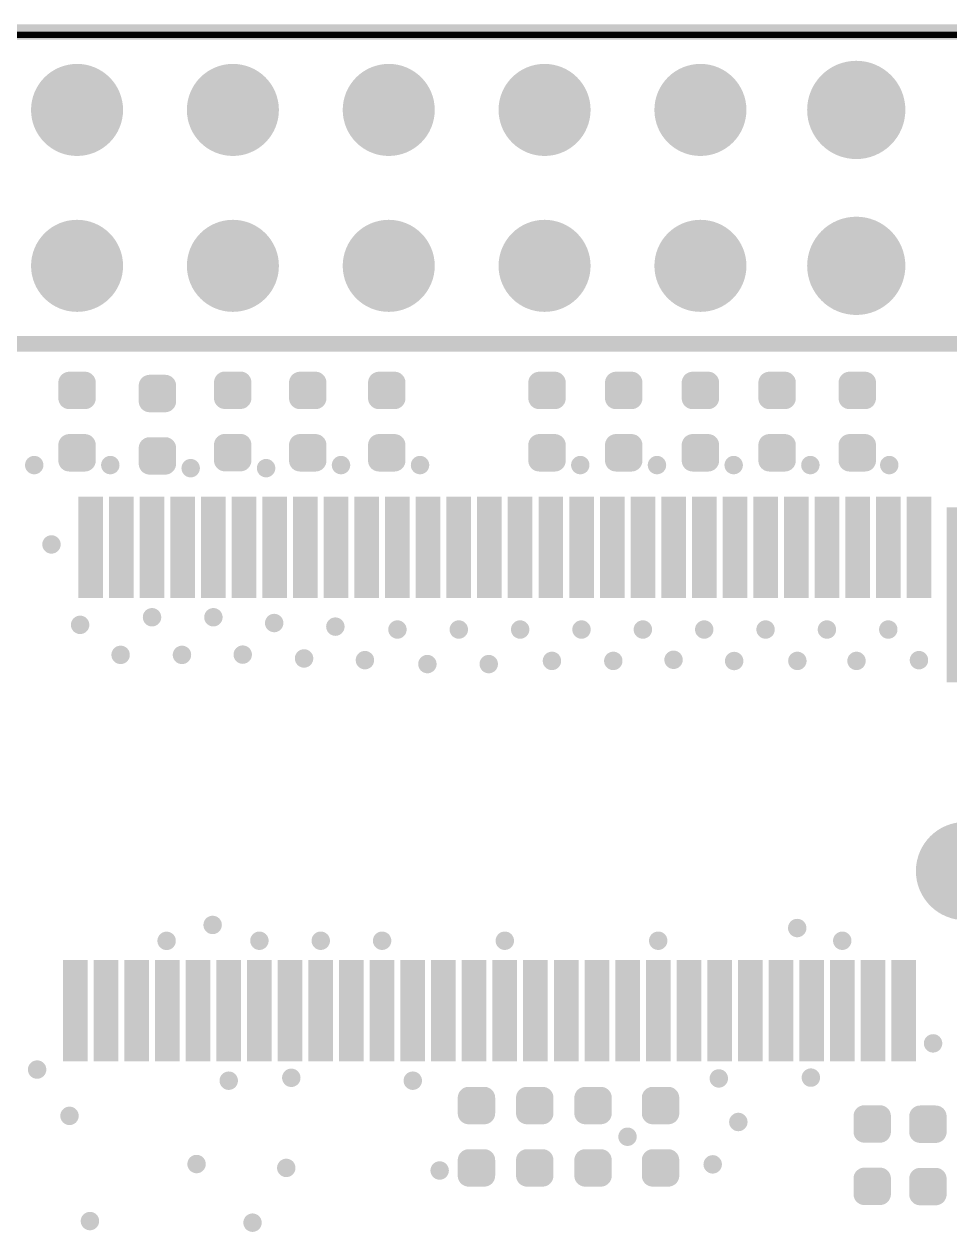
# Model space of a CAD drawing. Header units: millimetres. Extents: x 135.3 to 226.6, y 69.5 to 125.
# Drawn here: x 167.1 to 182.19, y 100.46 to 120.13 of the extents above; entities that cross this region are included whole.
import ezdxf

# ---------------------------------------------------------------- set-up
doc = ezdxf.new("R2010")
doc.units = ezdxf.units.MM
for name, color, linetype in [('Mechanical1', 6, 'Continuous'), ('Mechanical13', 56, 'Continuous'), ('PadHoleLayer', 156, 'Continuous'), ('TopSolder', 216, 'Continuous'), ('ViaHoleLayer', 16, 'Continuous')]:
    doc.layers.add(name, color=color, linetype=linetype)

# ---------------------------------------------------------------- blocks, each defined once
blk = doc.blocks.new('0402R_N_HIGHDENSITY_5')
at = {"layer": 'TopSolder', "const_width": 0.1778}
for points in [[(-0.7239, 0.127, 1), (-0.5461, 0.127, 1)], [(-0.4699, 0.127, 1), (-0.2921, 0.127, 1)], [(0.2921, 0.127, 1), (0.4699, 0.127, 1)], [(0.5461, 0.127, 1), (0.7239, 0.127, 1)], [(-0.7239, -0.127, 1), (-0.5461, -0.127, 1)], [(-0.4699, -0.127, 1), (-0.2921, -0.127, 1)], [(0.2921, -0.127, 1), (0.4699, -0.127, 1)], [(0.5461, -0.127, 1), (0.7239, -0.127, 1)]]:
    blk.add_lwpolyline(points, format="xyb", close=True, dxfattribs=at)
at = {"layer": 'TopSolder'}
for points in [[(-0.635, -0.3048), (-0.381, -0.3048), (-0.635, 0.3048), (-0.381, 0.3048)], [(0.381, -0.3048), (0.635, -0.3048), (0.381, 0.3048), (0.635, 0.3048)], [(-0.8128, -0.127), (-0.2032, -0.127), (-0.8128, 0.127), (-0.2032, 0.127)], [(0.2032, -0.127), (0.8128, -0.127), (0.2032, 0.127), (0.8128, 0.127)]]:
    blk.add_solid(points, dxfattribs=at)
blk = doc.blocks.new('0402R_N_HIGHDENSITY_15')
at = {"layer": 'TopSolder', "const_width": 0.1778}
for points in [[(-0.7239, 0.127, 1), (-0.5461, 0.127, 1)], [(-0.4699, 0.127, 1), (-0.2921, 0.127, 1)], [(0.2921, 0.127, 1), (0.4699, 0.127, 1)], [(0.5461, 0.127, 1), (0.7239, 0.127, 1)], [(-0.7239, -0.127, 1), (-0.5461, -0.127, 1)], [(-0.4699, -0.127, 1), (-0.2921, -0.127, 1)], [(0.2921, -0.127, 1), (0.4699, -0.127, 1)], [(0.5461, -0.127, 1), (0.7239, -0.127, 1)]]:
    blk.add_lwpolyline(points, format="xyb", close=True, dxfattribs=at)
at = {"layer": 'TopSolder'}
for points in [[(-0.635, -0.3048), (-0.381, -0.3048), (-0.635, 0.3048), (-0.381, 0.3048)], [(0.381, -0.3048), (0.635, -0.3048), (0.381, 0.3048), (0.635, 0.3048)], [(-0.8128, -0.127), (-0.2032, -0.127), (-0.8128, 0.127), (-0.2032, 0.127)], [(0.2032, -0.127), (0.8128, -0.127), (0.2032, 0.127), (0.8128, 0.127)]]:
    blk.add_solid(points, dxfattribs=at)
blk = doc.blocks.new('0402C_N_HIGHDENSITY_29')
at = {"layer": 'TopSolder', "const_width": 0.1778}
for points in [[(-0.7239, 0.127, 1), (-0.5461, 0.127, 1)], [(-0.4699, 0.127, 1), (-0.2921, 0.127, 1)], [(0.2921, 0.127, 1), (0.4699, 0.127, 1)], [(0.5461, 0.127, 1), (0.7239, 0.127, 1)], [(-0.7239, -0.127, 1), (-0.5461, -0.127, 1)], [(-0.4699, -0.127, 1), (-0.2921, -0.127, 1)], [(0.2921, -0.127, 1), (0.4699, -0.127, 1)], [(0.5461, -0.127, 1), (0.7239, -0.127, 1)]]:
    blk.add_lwpolyline(points, format="xyb", close=True, dxfattribs=at)
at = {"layer": 'TopSolder'}
for points in [[(-0.635, -0.3048), (-0.381, -0.3048), (-0.635, 0.3048), (-0.381, 0.3048)], [(0.381, -0.3048), (0.635, -0.3048), (0.381, 0.3048), (0.635, 0.3048)], [(-0.8128, -0.127), (-0.2032, -0.127), (-0.8128, 0.127), (-0.2032, 0.127)], [(0.2032, -0.127), (0.8128, -0.127), (0.2032, 0.127), (0.8128, 0.127)]]:
    blk.add_solid(points, dxfattribs=at)
blk = doc.blocks.new('0402R_N_HIGHDENSITY_60')
at = {"layer": 'TopSolder', "const_width": 0.1778}
for points in [[(-0.7239, 0.127, 1), (-0.5461, 0.127, 1)], [(-0.4699, 0.127, 1), (-0.2921, 0.127, 1)], [(0.2921, 0.127, 1), (0.4699, 0.127, 1)], [(0.5461, 0.127, 1), (0.7239, 0.127, 1)], [(-0.7239, -0.127, 1), (-0.5461, -0.127, 1)], [(-0.4699, -0.127, 1), (-0.2921, -0.127, 1)], [(0.2921, -0.127, 1), (0.4699, -0.127, 1)], [(0.5461, -0.127, 1), (0.7239, -0.127, 1)]]:
    blk.add_lwpolyline(points, format="xyb", close=True, dxfattribs=at)
at = {"layer": 'TopSolder'}
for points in [[(-0.635, -0.3048), (-0.381, -0.3048), (-0.635, 0.3048), (-0.381, 0.3048)], [(0.381, -0.3048), (0.635, -0.3048), (0.381, 0.3048), (0.635, 0.3048)], [(-0.8128, -0.127), (-0.2032, -0.127), (-0.8128, 0.127), (-0.2032, 0.127)], [(0.2032, -0.127), (0.8128, -0.127), (0.2032, 0.127), (0.8128, 0.127)]]:
    blk.add_solid(points, dxfattribs=at)
blk = doc.blocks.new('0402R_N_HIGHDENSITY_61')
at = {"layer": 'TopSolder', "const_width": 0.1778}
for points in [[(-0.7239, 0.127, 1), (-0.5461, 0.127, 1)], [(-0.4699, 0.127, 1), (-0.2921, 0.127, 1)], [(0.2921, 0.127, 1), (0.4699, 0.127, 1)], [(0.5461, 0.127, 1), (0.7239, 0.127, 1)], [(-0.7239, -0.127, 1), (-0.5461, -0.127, 1)], [(-0.4699, -0.127, 1), (-0.2921, -0.127, 1)], [(0.2921, -0.127, 1), (0.4699, -0.127, 1)], [(0.5461, -0.127, 1), (0.7239, -0.127, 1)]]:
    blk.add_lwpolyline(points, format="xyb", close=True, dxfattribs=at)
at = {"layer": 'TopSolder'}
for points in [[(-0.635, -0.3048), (-0.381, -0.3048), (-0.635, 0.3048), (-0.381, 0.3048)], [(0.381, -0.3048), (0.635, -0.3048), (0.381, 0.3048), (0.635, 0.3048)], [(-0.8128, -0.127), (-0.2032, -0.127), (-0.8128, 0.127), (-0.2032, 0.127)], [(0.2032, -0.127), (0.8128, -0.127), (0.2032, 0.127), (0.8128, 0.127)]]:
    blk.add_solid(points, dxfattribs=at)
blk = doc.blocks.new('0402R_N_HIGHDENSITY_62')
at = {"layer": 'TopSolder', "const_width": 0.1778}
for points in [[(-0.7239, 0.127, 1), (-0.5461, 0.127, 1)], [(-0.4699, 0.127, 1), (-0.2921, 0.127, 1)], [(0.2921, 0.127, 1), (0.4699, 0.127, 1)], [(0.5461, 0.127, 1), (0.7239, 0.127, 1)], [(-0.7239, -0.127, 1), (-0.5461, -0.127, 1)], [(-0.4699, -0.127, 1), (-0.2921, -0.127, 1)], [(0.2921, -0.127, 1), (0.4699, -0.127, 1)], [(0.5461, -0.127, 1), (0.7239, -0.127, 1)]]:
    blk.add_lwpolyline(points, format="xyb", close=True, dxfattribs=at)
at = {"layer": 'TopSolder'}
for points in [[(-0.635, -0.3048), (-0.381, -0.3048), (-0.635, 0.3048), (-0.381, 0.3048)], [(0.381, -0.3048), (0.635, -0.3048), (0.381, 0.3048), (0.635, 0.3048)], [(-0.8128, -0.127), (-0.2032, -0.127), (-0.8128, 0.127), (-0.2032, 0.127)], [(0.2032, -0.127), (0.8128, -0.127), (0.2032, 0.127), (0.8128, 0.127)]]:
    blk.add_solid(points, dxfattribs=at)
blk = doc.blocks.new('0402R_N_HIGHDENSITY_63')
at = {"layer": 'TopSolder', "const_width": 0.1778}
for points in [[(-0.7239, 0.127, 1), (-0.5461, 0.127, 1)], [(-0.4699, 0.127, 1), (-0.2921, 0.127, 1)], [(0.2921, 0.127, 1), (0.4699, 0.127, 1)], [(0.5461, 0.127, 1), (0.7239, 0.127, 1)], [(-0.7239, -0.127, 1), (-0.5461, -0.127, 1)], [(-0.4699, -0.127, 1), (-0.2921, -0.127, 1)], [(0.2921, -0.127, 1), (0.4699, -0.127, 1)], [(0.5461, -0.127, 1), (0.7239, -0.127, 1)]]:
    blk.add_lwpolyline(points, format="xyb", close=True, dxfattribs=at)
at = {"layer": 'TopSolder'}
for points in [[(-0.635, -0.3048), (-0.381, -0.3048), (-0.635, 0.3048), (-0.381, 0.3048)], [(0.381, -0.3048), (0.635, -0.3048), (0.381, 0.3048), (0.635, 0.3048)], [(-0.8128, -0.127), (-0.2032, -0.127), (-0.8128, 0.127), (-0.2032, 0.127)], [(0.2032, -0.127), (0.8128, -0.127), (0.2032, 0.127), (0.8128, 0.127)]]:
    blk.add_solid(points, dxfattribs=at)
blk = doc.blocks.new('0402R_N_HIGHDENSITY_77')
at = {"layer": 'TopSolder', "const_width": 0.1778}
for points in [[(-0.7239, 0.127, 1), (-0.5461, 0.127, 1)], [(-0.4699, 0.127, 1), (-0.2921, 0.127, 1)], [(0.2921, 0.127, 1), (0.4699, 0.127, 1)], [(0.5461, 0.127, 1), (0.7239, 0.127, 1)], [(-0.7239, -0.127, 1), (-0.5461, -0.127, 1)], [(-0.4699, -0.127, 1), (-0.2921, -0.127, 1)], [(0.2921, -0.127, 1), (0.4699, -0.127, 1)], [(0.5461, -0.127, 1), (0.7239, -0.127, 1)]]:
    blk.add_lwpolyline(points, format="xyb", close=True, dxfattribs=at)
at = {"layer": 'TopSolder'}
for points in [[(-0.635, -0.3048), (-0.381, -0.3048), (-0.635, 0.3048), (-0.381, 0.3048)], [(0.381, -0.3048), (0.635, -0.3048), (0.381, 0.3048), (0.635, 0.3048)], [(-0.8128, -0.127), (-0.2032, -0.127), (-0.8128, 0.127), (-0.2032, 0.127)], [(0.2032, -0.127), (0.8128, -0.127), (0.2032, 0.127), (0.8128, 0.127)]]:
    blk.add_solid(points, dxfattribs=at)
blk = doc.blocks.new('0402R_N_HIGHDENSITY_78')
at = {"layer": 'TopSolder', "const_width": 0.1778}
for points in [[(-0.7239, 0.127, 1), (-0.5461, 0.127, 1)], [(-0.4699, 0.127, 1), (-0.2921, 0.127, 1)], [(0.2921, 0.127, 1), (0.4699, 0.127, 1)], [(0.5461, 0.127, 1), (0.7239, 0.127, 1)], [(-0.7239, -0.127, 1), (-0.5461, -0.127, 1)], [(-0.4699, -0.127, 1), (-0.2921, -0.127, 1)], [(0.2921, -0.127, 1), (0.4699, -0.127, 1)], [(0.5461, -0.127, 1), (0.7239, -0.127, 1)]]:
    blk.add_lwpolyline(points, format="xyb", close=True, dxfattribs=at)
at = {"layer": 'TopSolder'}
for points in [[(-0.635, -0.3048), (-0.381, -0.3048), (-0.635, 0.3048), (-0.381, 0.3048)], [(0.381, -0.3048), (0.635, -0.3048), (0.381, 0.3048), (0.635, 0.3048)], [(-0.8128, -0.127), (-0.2032, -0.127), (-0.8128, 0.127), (-0.2032, 0.127)], [(0.2032, -0.127), (0.8128, -0.127), (0.2032, 0.127), (0.8128, 0.127)]]:
    blk.add_solid(points, dxfattribs=at)
blk = doc.blocks.new('0402R_N_HIGHDENSITY_79')
at = {"layer": 'TopSolder', "const_width": 0.1778}
for points in [[(-0.7239, 0.127, 1), (-0.5461, 0.127, 1)], [(-0.4699, 0.127, 1), (-0.2921, 0.127, 1)], [(0.2921, 0.127, 1), (0.4699, 0.127, 1)], [(0.5461, 0.127, 1), (0.7239, 0.127, 1)], [(-0.7239, -0.127, 1), (-0.5461, -0.127, 1)], [(-0.4699, -0.127, 1), (-0.2921, -0.127, 1)], [(0.2921, -0.127, 1), (0.4699, -0.127, 1)], [(0.5461, -0.127, 1), (0.7239, -0.127, 1)]]:
    blk.add_lwpolyline(points, format="xyb", close=True, dxfattribs=at)
at = {"layer": 'TopSolder'}
for points in [[(-0.635, -0.3048), (-0.381, -0.3048), (-0.635, 0.3048), (-0.381, 0.3048)], [(0.381, -0.3048), (0.635, -0.3048), (0.381, 0.3048), (0.635, 0.3048)], [(-0.8128, -0.127), (-0.2032, -0.127), (-0.8128, 0.127), (-0.2032, 0.127)], [(0.2032, -0.127), (0.8128, -0.127), (0.2032, 0.127), (0.8128, 0.127)]]:
    blk.add_solid(points, dxfattribs=at)
blk = doc.blocks.new('0402R_N_HIGHDENSITY_80')
at = {"layer": 'TopSolder', "const_width": 0.1778}
for points in [[(-0.7239, 0.127, 1), (-0.5461, 0.127, 1)], [(-0.4699, 0.127, 1), (-0.2921, 0.127, 1)], [(0.2921, 0.127, 1), (0.4699, 0.127, 1)], [(0.5461, 0.127, 1), (0.7239, 0.127, 1)], [(-0.7239, -0.127, 1), (-0.5461, -0.127, 1)], [(-0.4699, -0.127, 1), (-0.2921, -0.127, 1)], [(0.2921, -0.127, 1), (0.4699, -0.127, 1)], [(0.5461, -0.127, 1), (0.7239, -0.127, 1)]]:
    blk.add_lwpolyline(points, format="xyb", close=True, dxfattribs=at)
at = {"layer": 'TopSolder'}
for points in [[(-0.635, -0.3048), (-0.381, -0.3048), (-0.635, 0.3048), (-0.381, 0.3048)], [(0.381, -0.3048), (0.635, -0.3048), (0.381, 0.3048), (0.635, 0.3048)], [(-0.8128, -0.127), (-0.2032, -0.127), (-0.8128, 0.127), (-0.2032, 0.127)], [(0.2032, -0.127), (0.8128, -0.127), (0.2032, 0.127), (0.8128, 0.127)]]:
    blk.add_solid(points, dxfattribs=at)
blk = doc.blocks.new('0402R_N_HIGHDENSITY_98')
at = {"layer": 'TopSolder', "const_width": 0.1778}
for points in [[(-0.7239, 0.127, 1), (-0.5461, 0.127, 1)], [(-0.4699, 0.127, 1), (-0.2921, 0.127, 1)], [(0.2921, 0.127, 1), (0.4699, 0.127, 1)], [(0.5461, 0.127, 1), (0.7239, 0.127, 1)], [(-0.7239, -0.127, 1), (-0.5461, -0.127, 1)], [(-0.4699, -0.127, 1), (-0.2921, -0.127, 1)], [(0.2921, -0.127, 1), (0.4699, -0.127, 1)], [(0.5461, -0.127, 1), (0.7239, -0.127, 1)]]:
    blk.add_lwpolyline(points, format="xyb", close=True, dxfattribs=at)
at = {"layer": 'TopSolder'}
for points in [[(-0.635, -0.3048), (-0.381, -0.3048), (-0.635, 0.3048), (-0.381, 0.3048)], [(0.381, -0.3048), (0.635, -0.3048), (0.381, 0.3048), (0.635, 0.3048)], [(-0.8128, -0.127), (-0.2032, -0.127), (-0.8128, 0.127), (-0.2032, 0.127)], [(0.2032, -0.127), (0.8128, -0.127), (0.2032, 0.127), (0.8128, 0.127)]]:
    blk.add_solid(points, dxfattribs=at)
blk = doc.blocks.new('0402R_N_HIGHDENSITY_104')
at = {"layer": 'TopSolder', "const_width": 0.1778}
for points in [[(-0.7239, 0.127, 1), (-0.5461, 0.127, 1)], [(-0.4699, 0.127, 1), (-0.2921, 0.127, 1)], [(0.2921, 0.127, 1), (0.4699, 0.127, 1)], [(0.5461, 0.127, 1), (0.7239, 0.127, 1)], [(-0.7239, -0.127, 1), (-0.5461, -0.127, 1)], [(-0.4699, -0.127, 1), (-0.2921, -0.127, 1)], [(0.2921, -0.127, 1), (0.4699, -0.127, 1)], [(0.5461, -0.127, 1), (0.7239, -0.127, 1)]]:
    blk.add_lwpolyline(points, format="xyb", close=True, dxfattribs=at)
at = {"layer": 'TopSolder'}
for points in [[(-0.635, -0.3048), (-0.381, -0.3048), (-0.635, 0.3048), (-0.381, 0.3048)], [(0.381, -0.3048), (0.635, -0.3048), (0.381, 0.3048), (0.635, 0.3048)], [(-0.8128, -0.127), (-0.2032, -0.127), (-0.8128, 0.127), (-0.2032, 0.127)], [(0.2032, -0.127), (0.8128, -0.127), (0.2032, 0.127), (0.8128, 0.127)]]:
    blk.add_solid(points, dxfattribs=at)
blk = doc.blocks.new('0402C_N_HIGHDENSITY_174')
at = {"layer": 'TopSolder', "const_width": 0.1778}
for points in [[(-0.7239, 0.127, 1), (-0.5461, 0.127, 1)], [(-0.4699, 0.127, 1), (-0.2921, 0.127, 1)], [(0.2921, 0.127, 1), (0.4699, 0.127, 1)], [(0.5461, 0.127, 1), (0.7239, 0.127, 1)], [(-0.7239, -0.127, 1), (-0.5461, -0.127, 1)], [(-0.4699, -0.127, 1), (-0.2921, -0.127, 1)], [(0.2921, -0.127, 1), (0.4699, -0.127, 1)], [(0.5461, -0.127, 1), (0.7239, -0.127, 1)]]:
    blk.add_lwpolyline(points, format="xyb", close=True, dxfattribs=at)
at = {"layer": 'TopSolder'}
for points in [[(-0.635, -0.3048), (-0.381, -0.3048), (-0.635, 0.3048), (-0.381, 0.3048)], [(0.381, -0.3048), (0.635, -0.3048), (0.381, 0.3048), (0.635, 0.3048)], [(-0.8128, -0.127), (-0.2032, -0.127), (-0.8128, 0.127), (-0.2032, 0.127)], [(0.2032, -0.127), (0.8128, -0.127), (0.2032, 0.127), (0.8128, 0.127)]]:
    blk.add_solid(points, dxfattribs=at)
blk = doc.blocks.new('0402C_N_HIGHDENSITY_177')
at = {"layer": 'TopSolder', "const_width": 0.1778}
for points in [[(-0.7239, 0.127, 1), (-0.5461, 0.127, 1)], [(-0.4699, 0.127, 1), (-0.2921, 0.127, 1)], [(0.2921, 0.127, 1), (0.4699, 0.127, 1)], [(0.5461, 0.127, 1), (0.7239, 0.127, 1)], [(-0.7239, -0.127, 1), (-0.5461, -0.127, 1)], [(-0.4699, -0.127, 1), (-0.2921, -0.127, 1)], [(0.2921, -0.127, 1), (0.4699, -0.127, 1)], [(0.5461, -0.127, 1), (0.7239, -0.127, 1)]]:
    blk.add_lwpolyline(points, format="xyb", close=True, dxfattribs=at)
at = {"layer": 'TopSolder'}
for points in [[(-0.635, -0.3048), (-0.381, -0.3048), (-0.635, 0.3048), (-0.381, 0.3048)], [(0.381, -0.3048), (0.635, -0.3048), (0.381, 0.3048), (0.635, 0.3048)], [(-0.8128, -0.127), (-0.2032, -0.127), (-0.8128, 0.127), (-0.2032, 0.127)], [(0.2032, -0.127), (0.8128, -0.127), (0.2032, 0.127), (0.8128, 0.127)]]:
    blk.add_solid(points, dxfattribs=at)
blk = doc.blocks.new('0402C_N_HIGHDENSITY_193')
at = {"layer": 'TopSolder', "const_width": 0.1778}
for points in [[(-0.7239, 0.127, 1), (-0.5461, 0.127, 1)], [(-0.4699, 0.127, 1), (-0.2921, 0.127, 1)], [(0.2921, 0.127, 1), (0.4699, 0.127, 1)], [(0.5461, 0.127, 1), (0.7239, 0.127, 1)], [(-0.7239, -0.127, 1), (-0.5461, -0.127, 1)], [(-0.4699, -0.127, 1), (-0.2921, -0.127, 1)], [(0.2921, -0.127, 1), (0.4699, -0.127, 1)], [(0.5461, -0.127, 1), (0.7239, -0.127, 1)]]:
    blk.add_lwpolyline(points, format="xyb", close=True, dxfattribs=at)
at = {"layer": 'TopSolder'}
for points in [[(-0.635, -0.3048), (-0.381, -0.3048), (-0.635, 0.3048), (-0.381, 0.3048)], [(0.381, -0.3048), (0.635, -0.3048), (0.381, 0.3048), (0.635, 0.3048)], [(-0.8128, -0.127), (-0.2032, -0.127), (-0.8128, 0.127), (-0.2032, 0.127)], [(0.2032, -0.127), (0.8128, -0.127), (0.2032, 0.127), (0.8128, 0.127)]]:
    blk.add_solid(points, dxfattribs=at)
blk = doc.blocks.new('HEADER_20X2_2_54_DIP_195')
at = {"layer": 'Mechanical13', "const_width": 0.254}
for points in [[(-2.54, 25.4), (-2.54, -25.4)], [(2.54, 25.4), (2.54, -25.4)]]:
    blk.add_lwpolyline(points, dxfattribs=at)
at = {"layer": 'PadHoleLayer', "const_width": 0.45}
for points in [[(-1.495, 16.51, 1), (-1.045, 16.51, 1)], [(1.045, 16.51, 1), (1.495, 16.51, 1)], [(-1.495, 13.97, 1), (-1.045, 13.97, 1)], [(1.045, 13.97, 1), (1.495, 13.97, 1)], [(-1.495, 11.43, 1), (-1.045, 11.43, 1)], [(1.045, 11.43, 1), (1.495, 11.43, 1)], [(-1.495, 8.89, 1), (-1.045, 8.89, 1)], [(1.045, 8.89, 1), (1.495, 8.89, 1)], [(-1.495, 6.35, 1), (-1.045, 6.35, 1)], [(1.045, 6.35, 1), (1.495, 6.35, 1)], [(-1.495, 3.81, 1), (-1.045, 3.81, 1)], [(1.045, 3.81, 1), (1.495, 3.81, 1)]]:
    blk.add_lwpolyline(points, format="xyb", close=True, dxfattribs=at)
at = {"layer": 'TopSolder'}
for points, const_width in [([(-1.645, 16.51, 1), (-0.895, 16.51, 1)], 0.75), ([(0.895, 16.51, 1), (1.645, 16.51, 1)], 0.75), ([(-1.645, 13.97, 1), (-0.895, 13.97, 1)], 0.75), ([(0.895, 13.97, 1), (1.645, 13.97, 1)], 0.75), ([(-1.645, 11.43, 1), (-0.895, 11.43, 1)], 0.75), ([(0.895, 11.43, 1), (1.645, 11.43, 1)], 0.75), ([(-1.645, 8.89, 1), (-0.895, 8.89, 1)], 0.75), ([(0.895, 8.89, 1), (1.645, 8.89, 1)], 0.75), ([(-1.645, 6.35, 1), (-0.895, 6.35, 1)], 0.75), ([(0.895, 6.35, 1), (1.645, 6.35, 1)], 0.75), ([(-1.67, 3.81, 1), (-0.87, 3.81, 1)], 0.801), ([(0.87, 3.81, 1), (1.67, 3.81, 1)], 0.801)]:
    blk.add_lwpolyline(points, format="xyb", close=True, dxfattribs=dict(at, const_width=const_width))
blk = doc.blocks.new('CON_M2_67P_B_KEY_FEMALE_200')
at = {"layer": 'PadHoleLayer'}
for points, const_width in [([(-10.4, 1.5, 1), (-9.6, 1.5, 1)], 0.8), ([(9.725, 1.5, 1), (10.275, 1.5, 1)], 0.55)]:
    blk.add_lwpolyline(points, format="xyb", close=True, dxfattribs=dict(at, const_width=const_width))
at = {"layer": 'TopSolder', "const_width": 0.0508}
for points in [[(-10.025, 1.5, 1), (-9.975, 1.5, 1)], [(9.975, 1.5, 1), (10.025, 1.5, 1)]]:
    blk.add_lwpolyline(points, format="xyb", close=True, dxfattribs=at)
at = {"layer": 'TopSolder'}
for points in [[(-8.799, 2.949), (-8.799, 4.601), (-9.201, 2.949), (-9.201, 4.601)], [(-8.299, 2.949), (-8.299, 4.601), (-8.701, 2.949), (-8.701, 4.601)], [(-7.799, 2.949), (-7.799, 4.601), (-8.201, 2.949), (-8.201, 4.601)], [(-7.299, 2.949), (-7.299, 4.601), (-7.701, 2.949), (-7.701, 4.601)], [(-6.799, 2.949), (-6.799, 4.601), (-7.201, 2.949), (-7.201, 4.601)], [(-6.299, 2.949), (-6.299, 4.601), (-6.701, 2.949), (-6.701, 4.601)], [(-5.799, 2.949), (-5.799, 4.601), (-6.201, 2.949), (-6.201, 4.601)], [(-5.299, 2.949), (-5.299, 4.601), (-5.701, 2.949), (-5.701, 4.601)], [(-4.799, 2.949), (-4.799, 4.601), (-5.201, 2.949), (-5.201, 4.601)], [(-4.299, 2.949), (-4.299, 4.601), (-4.701, 2.949), (-4.701, 4.601)], [(-3.799, 2.949), (-3.799, 4.601), (-4.201, 2.949), (-4.201, 4.601)], [(-3.299, 2.949), (-3.299, 4.601), (-3.701, 2.949), (-3.701, 4.601)], [(-2.799, 2.949), (-2.799, 4.601), (-3.201, 2.949), (-3.201, 4.601)], [(-2.299, 2.949), (-2.299, 4.601), (-2.701, 2.949), (-2.701, 4.601)], [(-1.799, 2.949), (-1.799, 4.601), (-2.201, 2.949), (-2.201, 4.601)], [(-1.299, 2.949), (-1.299, 4.601), (-1.701, 2.949), (-1.701, 4.601)], [(-0.799, 2.949), (-0.799, 4.601), (-1.201, 2.949), (-1.201, 4.601)], [(-0.299, 2.949), (-0.299, 4.601), (-0.701, 2.949), (-0.701, 4.601)], [(0.201, 2.949), (0.201, 4.601), (-0.201, 2.949), (-0.201, 4.601)], [(0.701, 2.949), (0.701, 4.601), (0.299, 2.949), (0.299, 4.601)], [(1.201, 2.949), (1.201, 4.601), (0.799, 2.949), (0.799, 4.601)], [(1.701, 2.949), (1.701, 4.601), (1.299, 2.949), (1.299, 4.601)], [(2.201, 2.949), (2.201, 4.601), (1.799, 2.949), (1.799, 4.601)], [(2.701, 2.949), (2.701, 4.601), (2.299, 2.949), (2.299, 4.601)], [(3.201, 2.949), (3.201, 4.601), (2.799, 2.949), (2.799, 4.601)], [(3.701, 2.949), (3.701, 4.601), (3.299, 2.949), (3.299, 4.601)], [(4.201, 2.949), (4.201, 4.601), (3.799, 2.949), (3.799, 4.601)], [(4.701, 2.949), (4.701, 4.601), (4.299, 2.949), (4.299, 4.601)], [(7.201, 2.949), (7.201, 4.601), (6.799, 2.949), (6.799, 4.601)], [(7.701, 2.949), (7.701, 4.601), (7.299, 2.949), (7.299, 4.601)], [(8.201, 2.949), (8.201, 4.601), (7.799, 2.949), (7.799, 4.601)], [(8.701, 2.949), (8.701, 4.601), (8.299, 2.949), (8.299, 4.601)], [(9.201, 2.949), (9.201, 4.601), (8.799, 2.949), (8.799, 4.601)], [(-9.699, -4.426), (-9.699, -1.574), (-11.001, -4.426), (-11.001, -1.574)], [(11.001, -4.426), (11.001, -1.574), (9.699, -4.426), (9.699, -1.574)], [(-9.049, -4.601), (-9.049, -2.949), (-9.451, -4.601), (-9.451, -2.949)], [(-8.549, -4.601), (-8.549, -2.949), (-8.951, -4.601), (-8.951, -2.949)], [(-8.049, -4.601), (-8.049, -2.949), (-8.451, -4.601), (-8.451, -2.949)], [(-7.549, -4.601), (-7.549, -2.949), (-7.951, -4.601), (-7.951, -2.949)], [(-7.049, -4.601), (-7.049, -2.949), (-7.451, -4.601), (-7.451, -2.949)], [(-6.549, -4.601), (-6.549, -2.949), (-6.951, -4.601), (-6.951, -2.949)], [(-6.049, -4.601), (-6.049, -2.949), (-6.451, -4.601), (-6.451, -2.949)], [(-5.549, -4.601), (-5.549, -2.949), (-5.951, -4.601), (-5.951, -2.949)], [(-5.049, -4.601), (-5.049, -2.949), (-5.451, -4.601), (-5.451, -2.949)], [(-4.549, -4.601), (-4.549, -2.949), (-4.951, -4.601), (-4.951, -2.949)], [(-4.049, -4.601), (-4.049, -2.949), (-4.451, -4.601), (-4.451, -2.949)], [(-3.549, -4.601), (-3.549, -2.949), (-3.951, -4.601), (-3.951, -2.949)], [(-3.049, -4.601), (-3.049, -2.949), (-3.451, -4.601), (-3.451, -2.949)], [(-2.549, -4.601), (-2.549, -2.949), (-2.951, -4.601), (-2.951, -2.949)], [(-2.049, -4.601), (-2.049, -2.949), (-2.451, -4.601), (-2.451, -2.949)], [(-1.549, -4.601), (-1.549, -2.949), (-1.951, -4.601), (-1.951, -2.949)], [(-1.049, -4.601), (-1.049, -2.949), (-1.451, -4.601), (-1.451, -2.949)], [(-0.549, -4.601), (-0.549, -2.949), (-0.951, -4.601), (-0.951, -2.949)], [(-0.049, -4.601), (-0.049, -2.949), (-0.451, -4.601), (-0.451, -2.949)], [(0.451, -4.601), (0.451, -2.949), (0.049, -4.601), (0.049, -2.949)], [(0.951, -4.601), (0.951, -2.949), (0.549, -4.601), (0.549, -2.949)], [(1.451, -4.601), (1.451, -2.949), (1.049, -4.601), (1.049, -2.949)], [(1.951, -4.601), (1.951, -2.949), (1.549, -4.601), (1.549, -2.949)], [(2.451, -4.601), (2.451, -2.949), (2.049, -4.601), (2.049, -2.949)], [(2.951, -4.601), (2.951, -2.949), (2.549, -4.601), (2.549, -2.949)], [(3.451, -4.601), (3.451, -2.949), (3.049, -4.601), (3.049, -2.949)], [(3.951, -4.601), (3.951, -2.949), (3.549, -4.601), (3.549, -2.949)], [(4.451, -4.601), (4.451, -2.949), (4.049, -4.601), (4.049, -2.949)], [(6.951, -4.601), (6.951, -2.949), (6.549, -4.601), (6.549, -2.949)], [(7.451, -4.601), (7.451, -2.949), (7.049, -4.601), (7.049, -2.949)], [(7.951, -4.601), (7.951, -2.949), (7.549, -4.601), (7.549, -2.949)], [(8.451, -4.601), (8.451, -2.949), (8.049, -4.601), (8.049, -2.949)], [(8.951, -4.601), (8.951, -2.949), (8.549, -4.601), (8.549, -2.949)], [(9.451, -4.601), (9.451, -2.949), (9.049, -4.601), (9.049, -2.949)]]:
    blk.add_solid(points, dxfattribs=at)

msp = doc.modelspace()

# ---------------------------------------------------------------- linework, layer by layer
at = {"layer": 'Mechanical1', "const_width": 0.102}
msp.add_lwpolyline([(155.477, 119.956), (213.477, 119.956)], dxfattribs=at)
at = {"layer": 'ViaHoleLayer', "const_width": 0.15}
for points in [[(167.194, 112.948, 1), (167.344, 112.948, 1)], [(168.434, 112.948, 1), (168.584, 112.948, 1)], [(169.744, 112.898, 1), (169.894, 112.898, 1)], [(170.973, 112.898, 1), (171.123, 112.898, 1)], [(172.194, 112.948, 1), (172.344, 112.948, 1)], [(173.482, 112.948, 1), (173.632, 112.948, 1)], [(176.094, 112.948, 1), (176.244, 112.948, 1)], [(177.344, 112.948, 1), (177.494, 112.948, 1)], [(178.594, 112.948, 1), (178.744, 112.948, 1)], [(179.844, 112.948, 1), (179.994, 112.948, 1)], [(181.13, 112.948, 1), (181.28, 112.948, 1)], [(167.475, 111.655, 1), (167.625, 111.655, 1)], [(169.114, 110.469, 1), (169.264, 110.469, 1)], [(170.114, 110.469, 1), (170.264, 110.469, 1)], [(167.942, 110.345, 1), (168.092, 110.345, 1)], [(171.105, 110.375, 1), (171.255, 110.375, 1)], [(172.102, 110.316, 1), (172.252, 110.316, 1)], [(173.114, 110.269, 1), (173.264, 110.269, 1)], [(174.114, 110.269, 1), (174.264, 110.269, 1)], [(175.114, 110.269, 1), (175.264, 110.269, 1)], [(176.114, 110.269, 1), (176.264, 110.269, 1)], [(177.114, 110.269, 1), (177.264, 110.269, 1)], [(178.114, 110.269, 1), (178.264, 110.269, 1)], [(179.114, 110.269, 1), (179.264, 110.269, 1)], [(180.114, 110.269, 1), (180.264, 110.269, 1)], [(181.114, 110.269, 1), (181.264, 110.269, 1)], [(168.602, 109.856, 1), (168.752, 109.856, 1)], [(169.602, 109.856, 1), (169.752, 109.856, 1)], [(170.592, 109.86, 1), (170.742, 109.86, 1)], [(171.592, 109.798, 1), (171.742, 109.798, 1)], [(172.584, 109.77, 1), (172.734, 109.77, 1)], [(173.602, 109.706, 1), (173.752, 109.706, 1)], [(174.602, 109.706, 1), (174.752, 109.706, 1)], [(175.632, 109.758, 1), (175.782, 109.758, 1)], [(176.632, 109.758, 1), (176.782, 109.758, 1)], [(177.614, 109.776, 1), (177.764, 109.776, 1)], [(178.602, 109.756, 1), (178.752, 109.756, 1)], [(179.632, 109.758, 1), (179.782, 109.758, 1)], [(180.596, 109.758, 1), (180.746, 109.758, 1)], [(181.614, 109.77, 1), (181.764, 109.77, 1)], [(170.102, 105.456, 1), (170.252, 105.456, 1)], [(179.63, 105.406, 1), (179.78, 105.406, 1)], [(169.352, 105.197, 1), (169.502, 105.197, 1)], [(170.864, 105.199, 1), (171.014, 105.199, 1)], [(171.864, 105.199, 1), (172.014, 105.199, 1)], [(172.864, 105.199, 1), (173.014, 105.199, 1)], [(174.864, 105.199, 1), (175.014, 105.199, 1)], [(177.364, 105.199, 1), (177.514, 105.199, 1)], [(180.364, 105.199, 1), (180.514, 105.199, 1)], [(181.844, 103.527, 1), (181.994, 103.527, 1)], [(167.241, 103.1, 1), (167.391, 103.1, 1)], [(171.384, 102.966, 1), (171.534, 102.966, 1)], [(178.352, 102.956, 1), (178.502, 102.956, 1)], [(179.852, 102.969, 1), (180.002, 102.969, 1)], [(170.364, 102.919, 1), (170.514, 102.919, 1)], [(173.364, 102.919, 1), (173.514, 102.919, 1)], [(167.769, 102.346, 1), (167.919, 102.346, 1)], [(178.67, 102.246, 1), (178.82, 102.246, 1)], [(176.864, 102.006, 1), (177.014, 102.006, 1)], [(169.84, 101.561, 1), (169.99, 101.561, 1)], [(171.302, 101.498, 1), (171.452, 101.498, 1)], [(173.802, 101.456, 1), (173.952, 101.456, 1)], [(178.252, 101.556, 1), (178.402, 101.556, 1)], [(168.102, 100.632, 1), (168.252, 100.632, 1)], [(170.752, 100.606, 1), (170.902, 100.606, 1)]]:
    msp.add_lwpolyline(points, format="xyb", close=True, dxfattribs=at)

# ---------------------------------------------------------------- block references
for name, p, rotation in [('HEADER_20X2_2_54_DIP_195', (184.477, 117.464), 90), ('0402R_N_HIGHDENSITY_80', (167.967, 113.656), 90), ('0402R_N_HIGHDENSITY_63', (169.277, 113.606), 270), ('0402R_N_HIGHDENSITY_5', (170.504, 113.659), 90), ('0402R_N_HIGHDENSITY_62', (171.727, 113.656), 270), ('0402R_N_HIGHDENSITY_79', (173.015, 113.656), 90), ('0402R_N_HIGHDENSITY_78', (175.627, 113.656), 90), ('0402R_N_HIGHDENSITY_61', (176.877, 113.656), 270), ('0402R_N_HIGHDENSITY_77', (178.127, 113.656), 90), ('0402R_N_HIGHDENSITY_60', (179.377, 113.656), 270), ('0402R_N_HIGHDENSITY_15', (180.684, 113.656), 90), ('CON_M2_67P_B_KEY_FEMALE_200', (172.439, 107.834), 180), ('0402C_N_HIGHDENSITY_174', (174.477, 102.006), 90), ('0402C_N_HIGHDENSITY_29', (175.427, 102.006), 270), ('0402C_N_HIGHDENSITY_177', (176.377, 102.006), 270), ('0402C_N_HIGHDENSITY_193', (177.477, 102.006), 90), ('0402R_N_HIGHDENSITY_104', (180.927, 101.706), 90), ('0402R_N_HIGHDENSITY_98', (181.835, 101.702), 90)]:
    msp.add_blockref(name, p, dxfattribs=dict(rotation=rotation))

doc.saveas('drawing.dxf')
